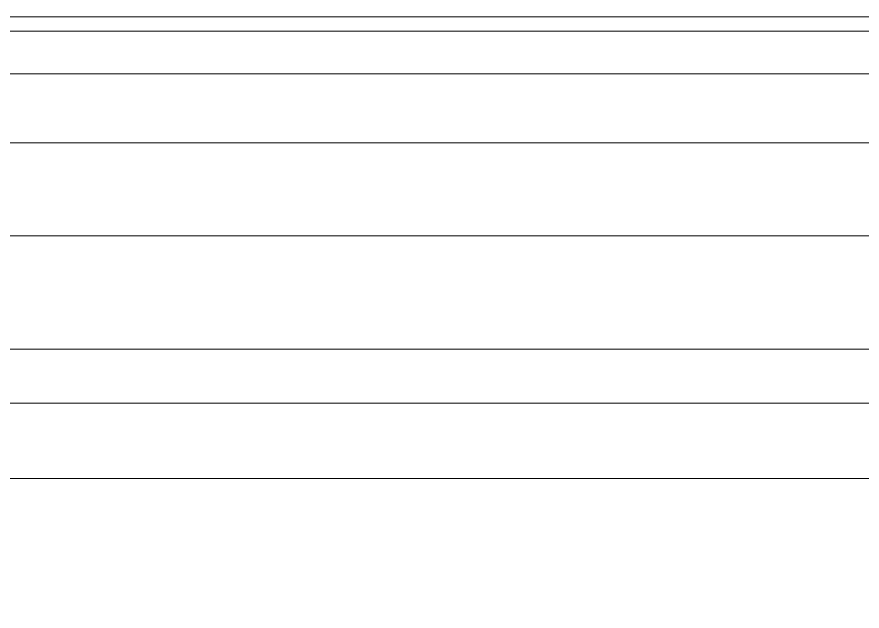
# Model space of a CAD drawing. Header units: millimetres. Extents: x -40035 to 35835, y -28925 to 20487.
# Drawn here: x -28934 to -28707.9, y 19041.9 to 19200.8 of the extents above; entities that cross this region are included whole.
import ezdxf

# ---------------------------------------------------------------- set-up
doc = ezdxf.new("R2010")
doc.units = ezdxf.units.MM
doc.layers.add('A-GLAZ-CWMG', color=51, linetype='Continuous', lineweight=9)
doc.layers.add('A-WALL', color=113, linetype='Continuous', lineweight=9)

msp = doc.modelspace()

# ---------------------------------------------------------------- linework, layer by layer
at = {"layer": 'A-GLAZ-CWMG'}
for points in [[(-28571.15, 19097.45, 60), (-29731.15, 19097.45, 60), (-29731.15, 18977.45, 60), (-28571.15, 18977.45, 60)], [(-28571.15, 19097.45), (-29731.15, 19097.45), (-29731.15, 19097.45, 60), (-28571.15, 19097.45, 60)], [(-28571.15, 18977.45), (-29731.15, 18977.45), (-29731.15, 19097.45), (-28571.15, 19097.45)], [(-29701.15, 19097.45, 2440), (-28571.15, 19097.45, 2440), (-28571.15, 18977.45, 2440), (-29701.15, 18977.45, 2440)], [(-29701.15, 19097.45, 2500), (-28571.15, 19097.45, 2500), (-28571.15, 19097.45, 2440), (-29701.15, 19097.45, 2440)], [(-29701.15, 18977.45, 2500), (-28571.15, 18977.45, 2500), (-28571.15, 19097.45, 2500), (-29701.15, 19097.45, 2500)], [(-29701.15, 19097.45, 50), (-28571.15, 19097.45, 50), (-28571.15, 18977.45, 50), (-29701.15, 18977.45, 50)], [(-29701.15, 19097.45, 110), (-28571.15, 19097.45, 110), (-28571.15, 19097.45, 50), (-29701.15, 19097.45, 50)], [(-29701.15, 18977.45, 110), (-28571.15, 18977.45, 110), (-28571.15, 19097.45, 110), (-29701.15, 19097.45, 110)], [(-29701.15, 19097.45, 830), (-28571.15, 19097.45, 830), (-28571.15, 18977.45, 830), (-29701.15, 18977.45, 830)], [(-29701.15, 19097.45, 890), (-28571.15, 19097.45, 890), (-28571.15, 19097.45, 830), (-29701.15, 19097.45, 830)], [(-29701.15, 18977.45, 890), (-28571.15, 18977.45, 890), (-28571.15, 19097.45, 890), (-29701.15, 19097.45, 890)], [(-29701.15, 19097.45, 1610), (-28571.15, 19097.45, 1610), (-28571.15, 18977.45, 1610), (-29701.15, 18977.45, 1610)], [(-29701.15, 19097.45, 1670), (-28571.15, 19097.45, 1670), (-28571.15, 19097.45, 1610), (-29701.15, 19097.45, 1610)], [(-29701.15, 18977.45, 1670), (-28571.15, 18977.45, 1670), (-28571.15, 19097.45, 1670), (-29701.15, 19097.45, 1670)], [(-29701.15, 19097.45, 2390), (-28571.15, 19097.45, 2390), (-28571.15, 18977.45, 2390), (-29701.15, 18977.45, 2390)], [(-29701.15, 19097.45, 2450), (-28571.15, 19097.45, 2450), (-28571.15, 19097.45, 2390), (-29701.15, 19097.45, 2390)], [(-29701.15, 18977.45, 2450), (-28571.15, 18977.45, 2450), (-28571.15, 19097.45, 2450), (-29701.15, 19097.45, 2450)]]:
    msp.add_3dface(points, dxfattribs=at)

# ---------------------------------------------------------------- meshes
at = {"layer": 'A-WALL'}
mesh = msp.add_polyface(dxfattribs=at)
corners = [(-34031.61, 19200.81, 9300), (-34027.76, 19196.97, 9339.02), (-34016.38, 19185.58, 9376.54), (-33997.9, 19167.1, 9411.11), (-33973.03, 19142.23, 9441.42), (-33942.72, 19111.92, 9466.29), (-33908.14, 19077.35, 9484.78), (-33870.63, 19039.83, 9496.16), (-33831.61, 19000.81, 9500), (22143.39, 19000.81, 9500), (22182.41, 19039.83, 9496.16), (22219.93, 19077.35, 9484.78), (22254.51, 19111.92, 9466.29), (22284.81, 19142.23, 9441.42), (22309.69, 19167.1, 9411.11), (22328.17, 19185.58, 9376.54), (22339.55, 19196.97, 9339.02), (22343.39, 19200.81, 9300)]
mesh.append_faces([[corners[k] for k in face] for face in [(9, 10, 7, 8)]], dxfattribs={"vtx1": -1})
mesh.append_faces([[corners[k] for k in face] for face in [(10, 11, 6, 7), (11, 12, 5, 6), (4, 5, 12, 13), (14, 15, 2, 3), (15, 16, 1, 2), (3, 4, 13, 14)]], dxfattribs={"vtx1": -1, "vtx3": -1})
mesh.append_faces([[corners[k] for k in face] for face in [(16, 17, 0, 1)]], dxfattribs={"vtx3": -1})
mesh = msp.add_polyface(dxfattribs=at)
corners = [(-34031.61, 19200.81, 8200), (-34031.61, 19200.81, 9300), (22343.39, 19200.81, 9300), (22343.39, 19200.81, 8200)]
mesh.append_faces([[corners[k] for k in face] for face in [(0, 1, 2, 3)]])
mesh = msp.add_polyface(dxfattribs=at)
corners = [(-33831.61, 19000.81, 8000), (-33870.63, 19039.83, 8003.84), (-33908.14, 19077.35, 8015.22), (-33942.72, 19111.92, 8033.71), (-33973.03, 19142.23, 8058.58), (-33997.9, 19167.1, 8088.89), (-34016.38, 19185.58, 8123.46), (-34027.76, 19196.97, 8160.98), (-34031.61, 19200.81, 8200), (22343.39, 19200.81, 8200), (22339.55, 19196.97, 8160.98), (22328.17, 19185.58, 8123.46), (22309.69, 19167.1, 8088.89), (22284.81, 19142.23, 8058.58), (22254.51, 19111.92, 8033.71), (22219.93, 19077.35, 8015.22), (22182.41, 19039.83, 8003.84), (22143.39, 19000.81, 8000)]
mesh.append_faces([[corners[k] for k in face] for face in [(0, 1, 16, 17)]], dxfattribs={"vtx1": -1})
mesh.append_faces([[corners[k] for k in face] for face in [(10, 11, 6, 7), (11, 12, 5, 6), (4, 5, 12, 13), (13, 14, 3, 4), (14, 15, 2, 3), (15, 16, 1, 2)]], dxfattribs={"vtx1": -1, "vtx3": -1})
mesh.append_faces([[corners[k] for k in face] for face in [(8, 9, 10, 7)]], dxfattribs={"vtx2": -1})

doc.saveas('drawing.dxf')
